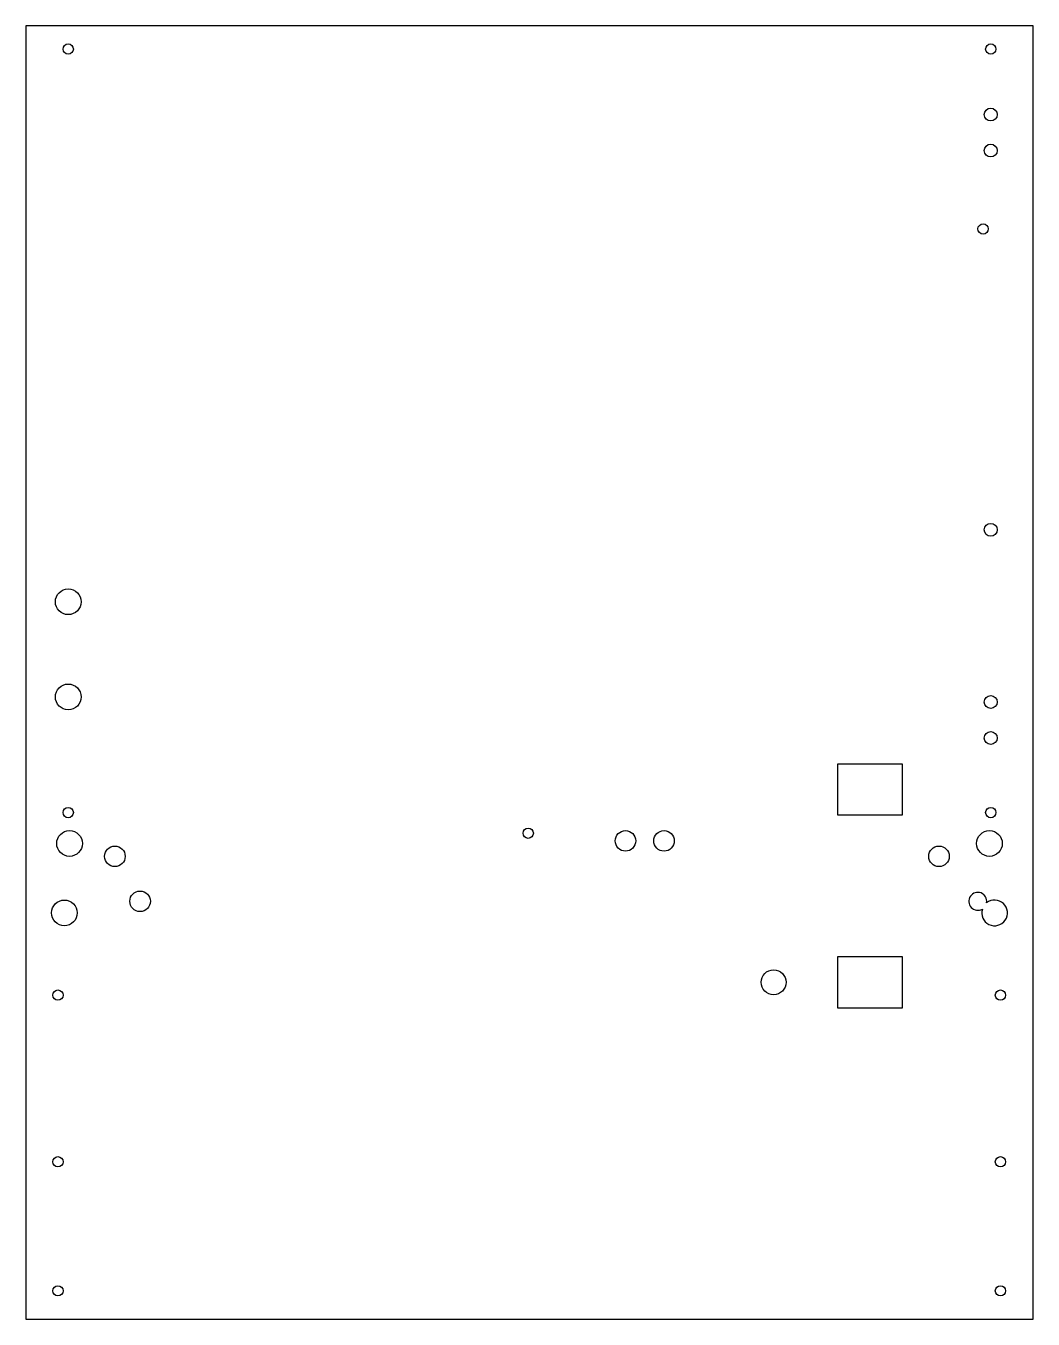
# Model space of a CAD drawing. Extents: x -196 to 196, y -561 to -58.
import ezdxf

# ---------------------------------------------------------------- set-up
doc = ezdxf.new("R2010")
doc.units = 0
doc.layers.get('0').update_dxf_attribs({"linetype": 'CONTINUOUS'})

msp = doc.modelspace()

# ---------------------------------------------------------------- linework, layer by layer
at = {"color": 7, "linetype": 'CONTINUOUS'}
for p, q in [((196, -58), (-196, -58)), ((-196, -58), (-196, -561)), ((196, -561), (196, -58)), ((120, -365), (120, -345)), ((120, -345), (145, -345)), ((145, -345), (145, -365)), ((145, -365), (120, -365)), ((120, -420), (145, -420)), ((120, -440), (120, -420)), ((145, -420), (145, -440)), ((145, -440), (120, -440)), ((-196, -561), (196, -561))]:
    msp.add_line(p, q, dxfattribs=at)
for centre, radius in [((-179.5, -67), 2), ((179.5, -67), 2), ((179.5, -92.5), 2.5), ((179.5, -106.5), 2.5), ((176.5, -137), 2), ((179.5, -254), 2.5), ((-179.5, -282), 5), ((-179.5, -319), 5), ((179.5, -321), 2.5), ((179.5, -335), 2.5), ((-179.5, -364), 2), ((179.5, -364), 2), ((-179, -376), 5), ((-0.5, -372), 2), ((37.35, -375), 4), ((52.35, -375), 4), ((179, -376), 5), ((-161.35, -381), 4), ((159.35, -381), 4), ((-151.55, -398.5), 4), ((-181, -403), 5), ((95, -430), 4.85), ((-183.5, -434.98), 2), ((183.28, -434.98), 2), ((-183.5, -499.8), 2), ((183.28, -499.8), 2), ((-183.5, -549.99), 2), ((183.28, -549.99), 2)]:
    msp.add_circle(centre, radius, dxfattribs=at)
for centre, radius, start, end in [((174.45, -398.5), 3.5, 350.5431, 300.477), ((181, -403), 5, 162.7395, 128.2806)]:
    msp.add_arc(centre, radius, start, end, dxfattribs=at)

doc.saveas('drawing.dxf')
